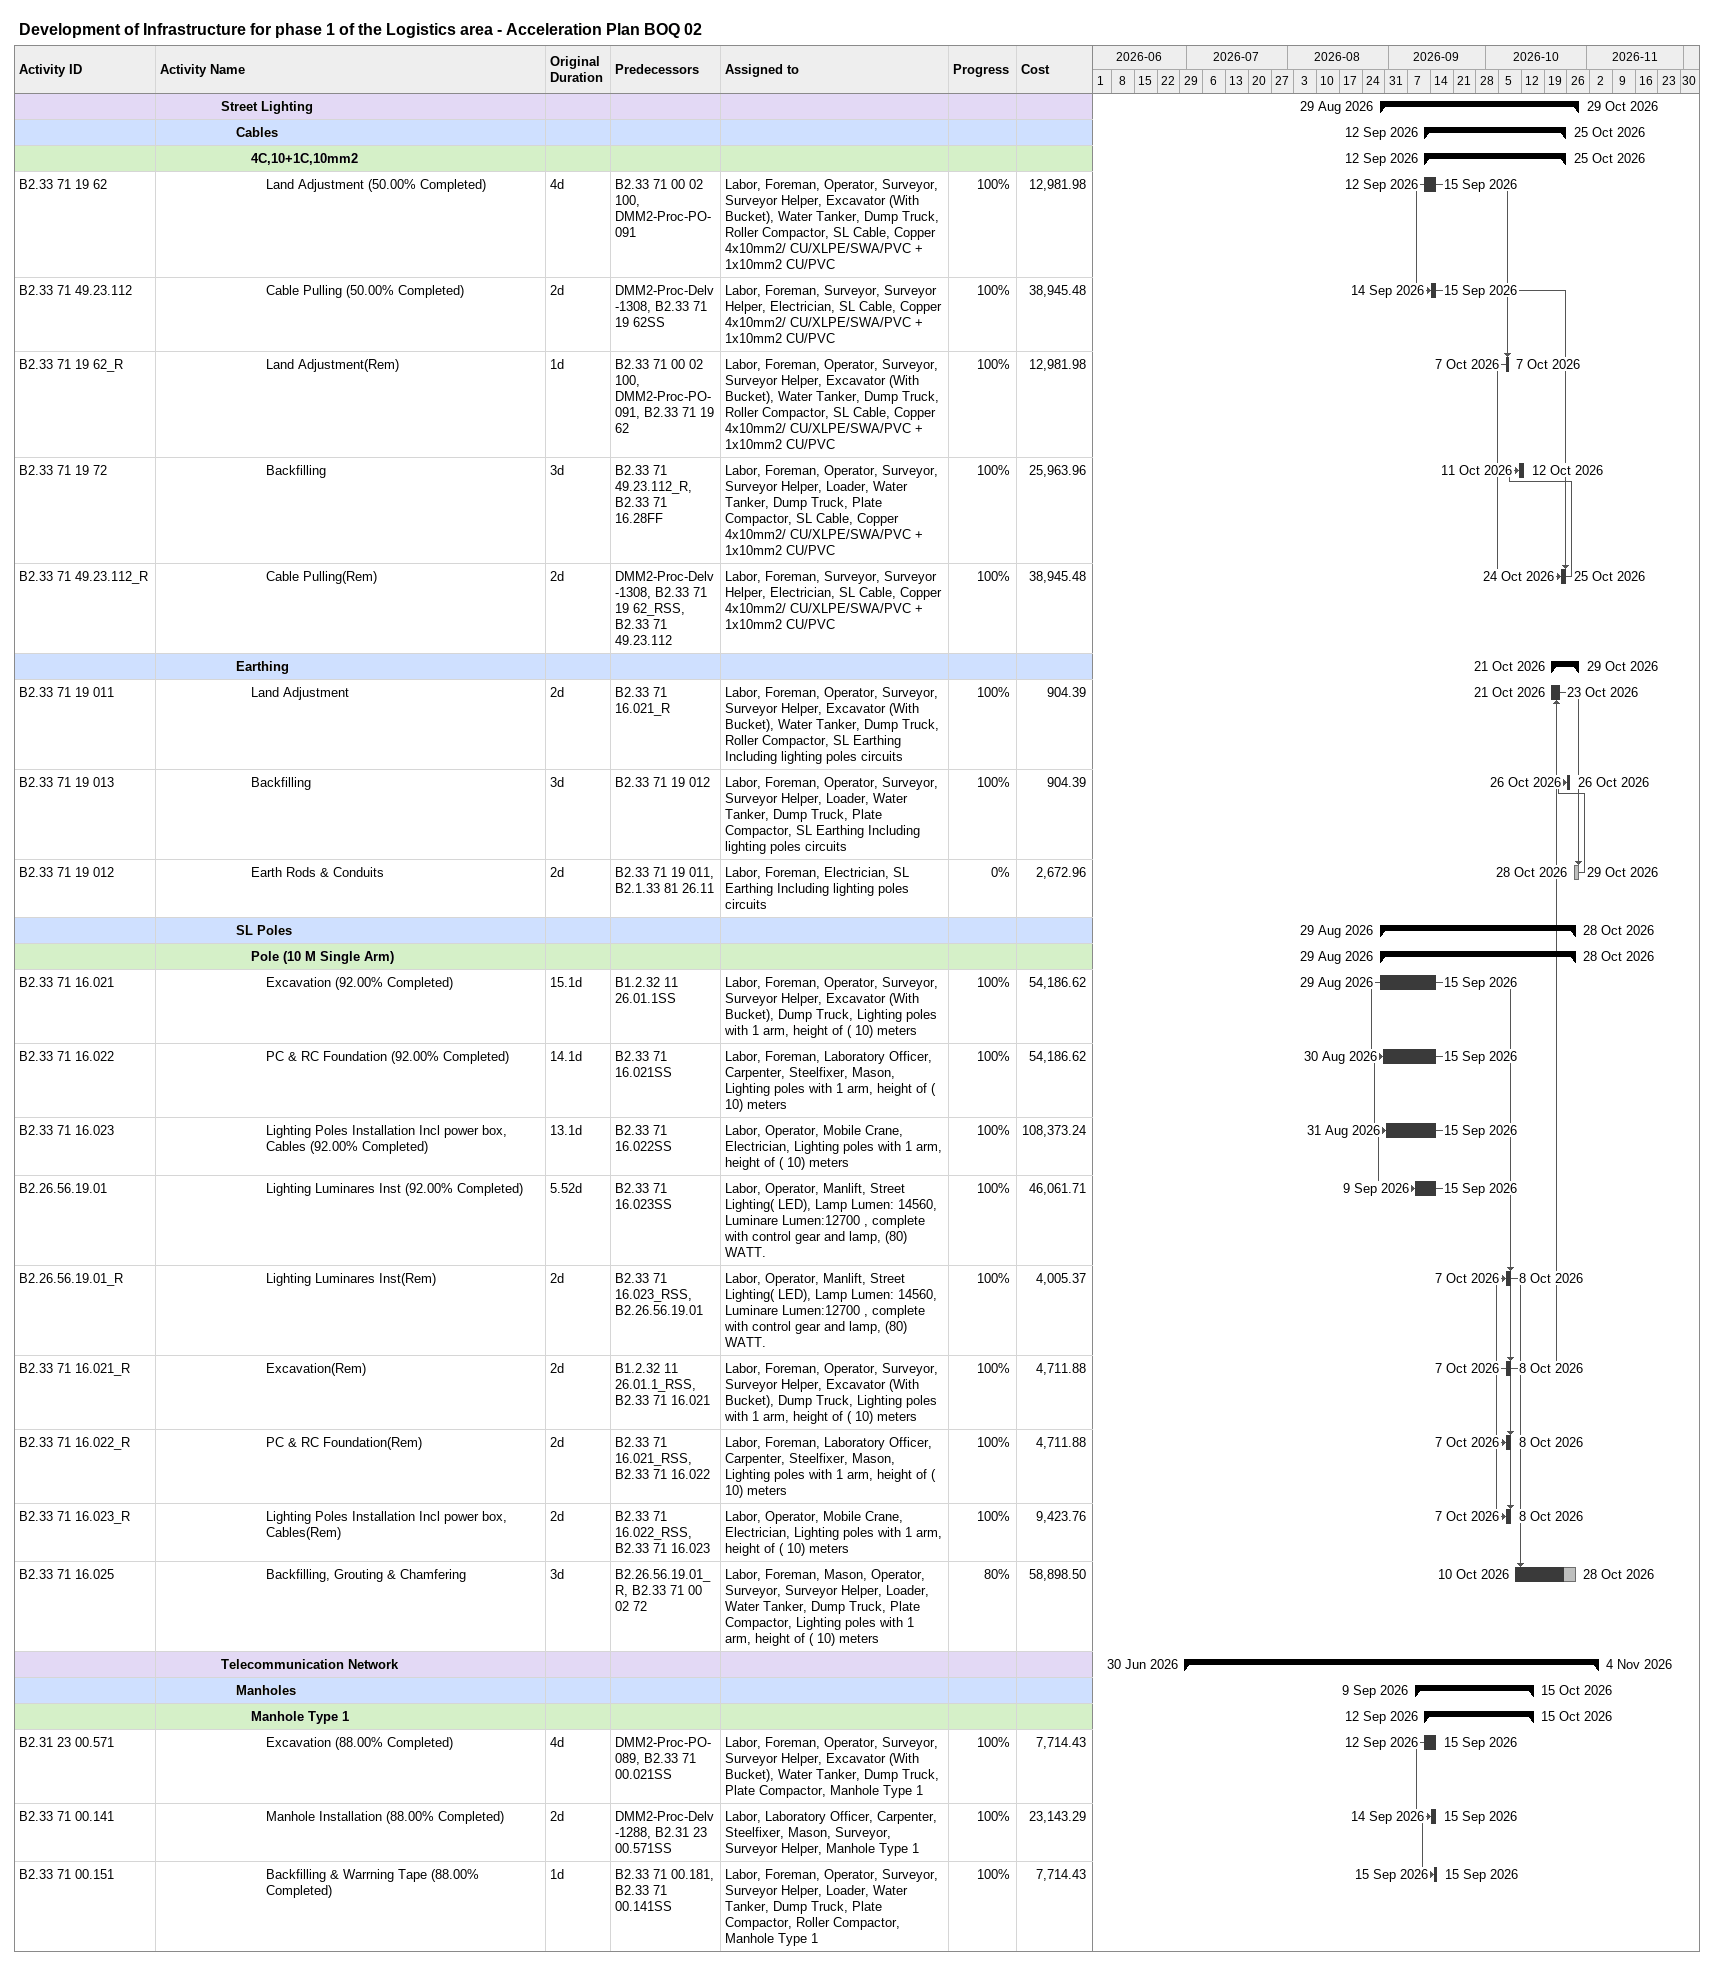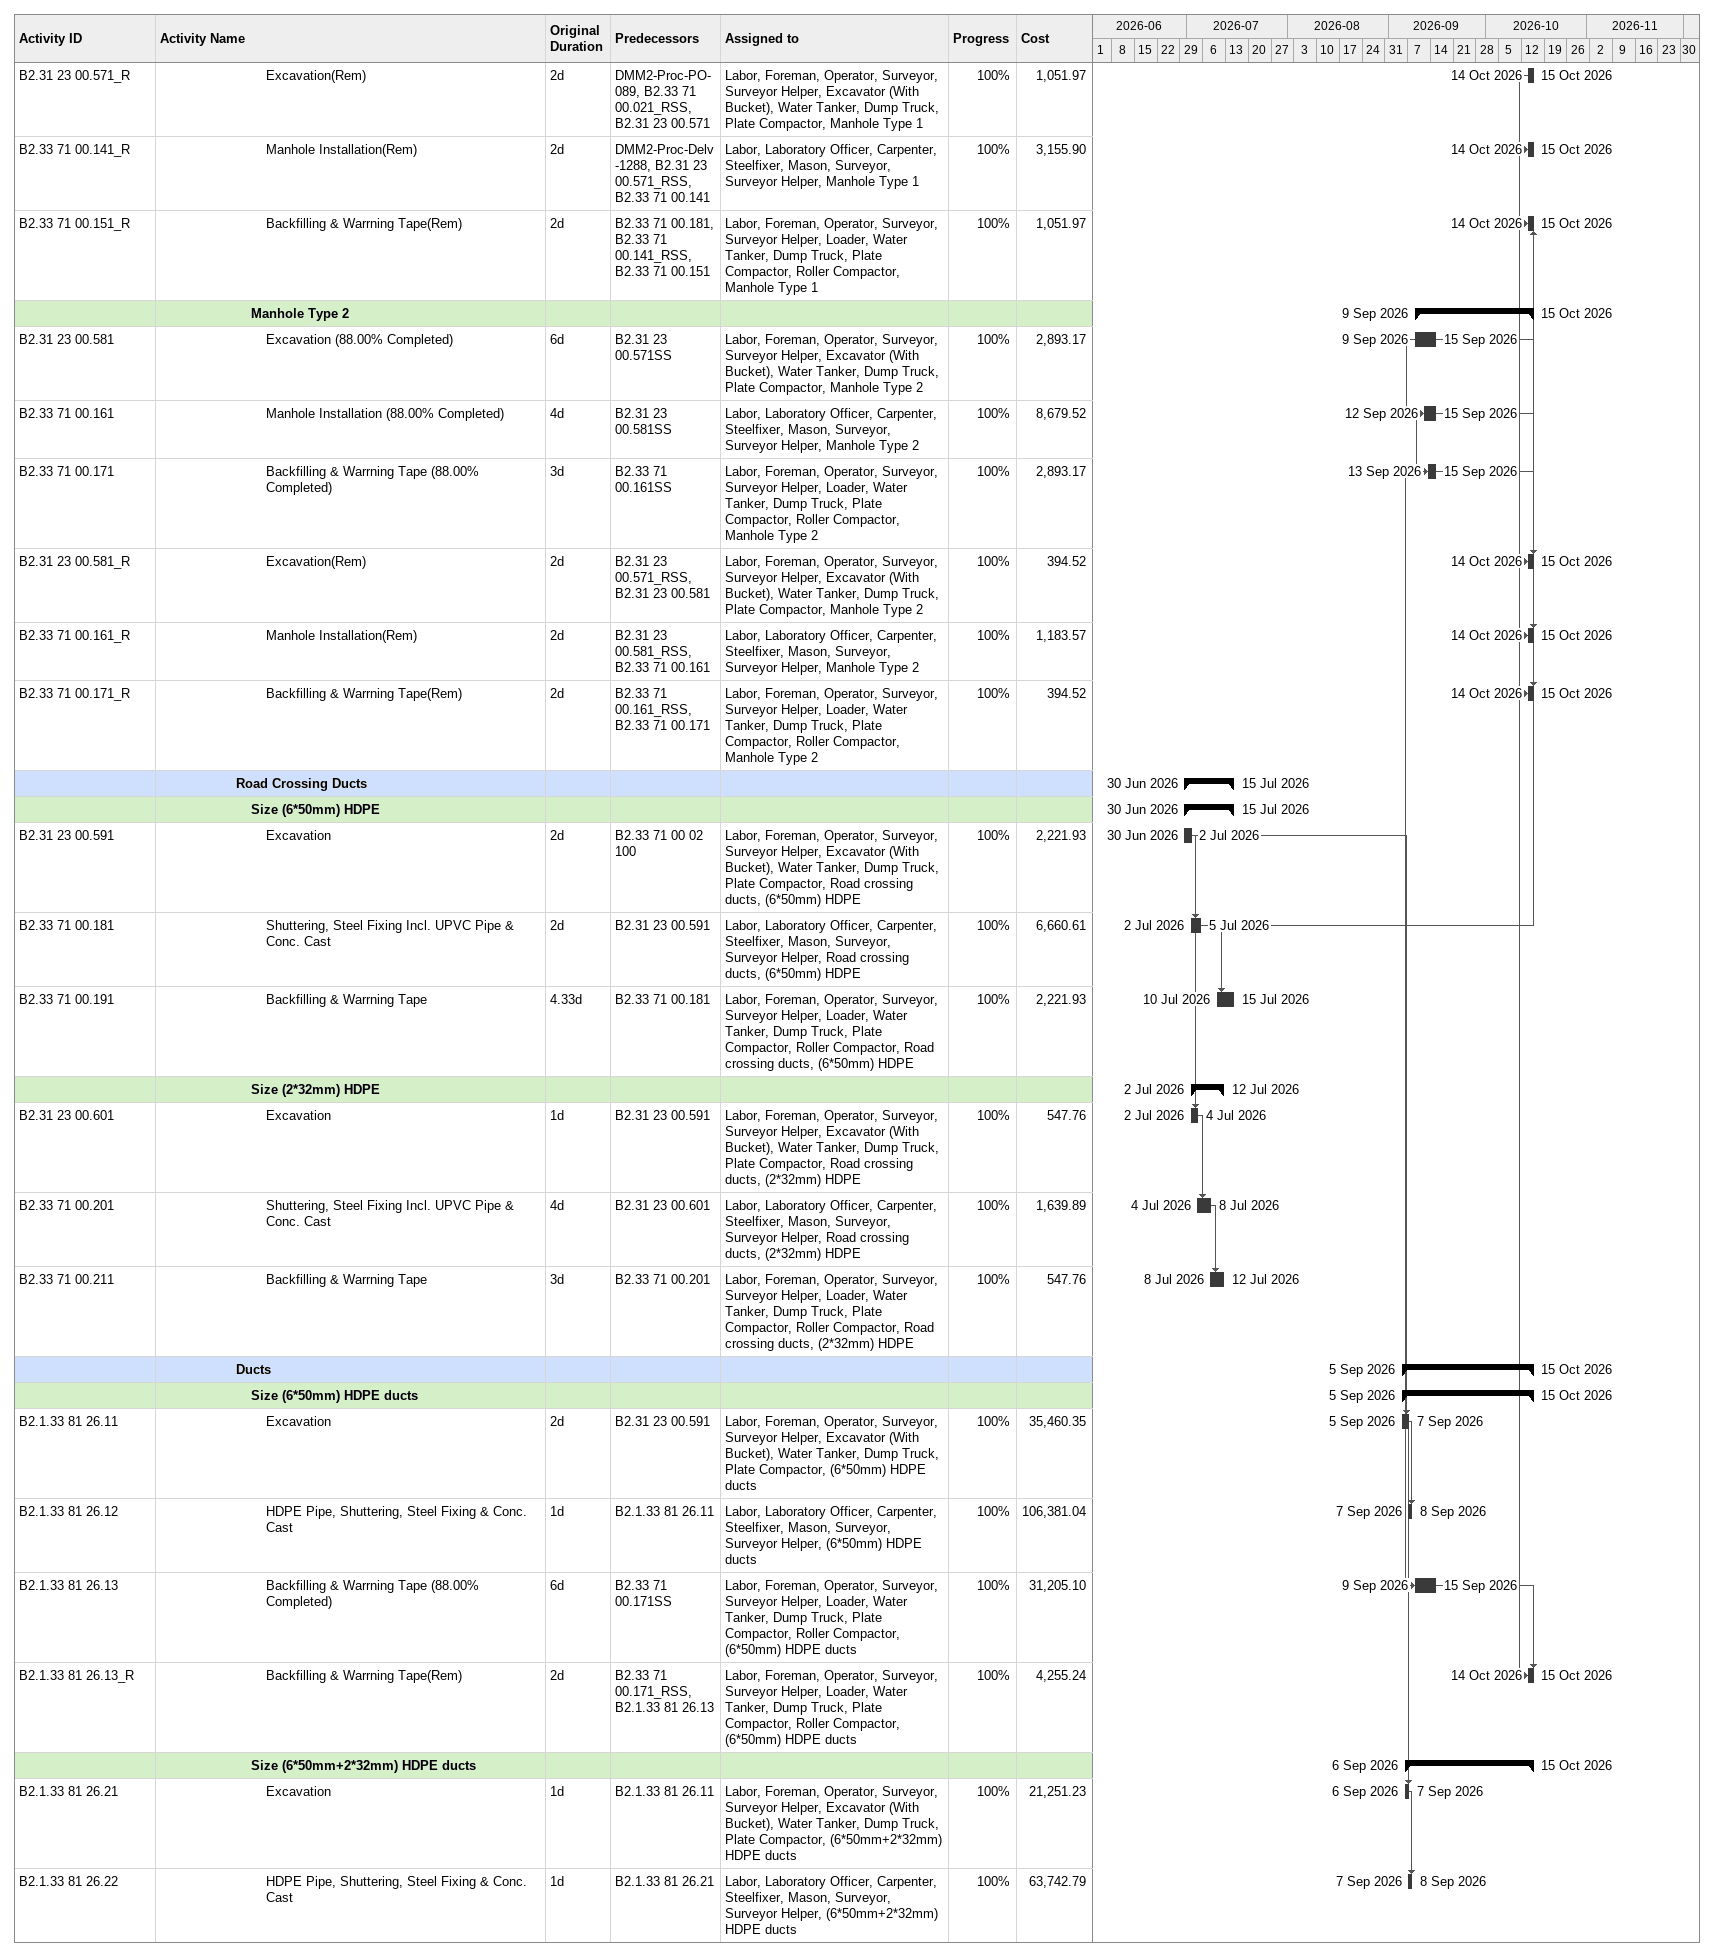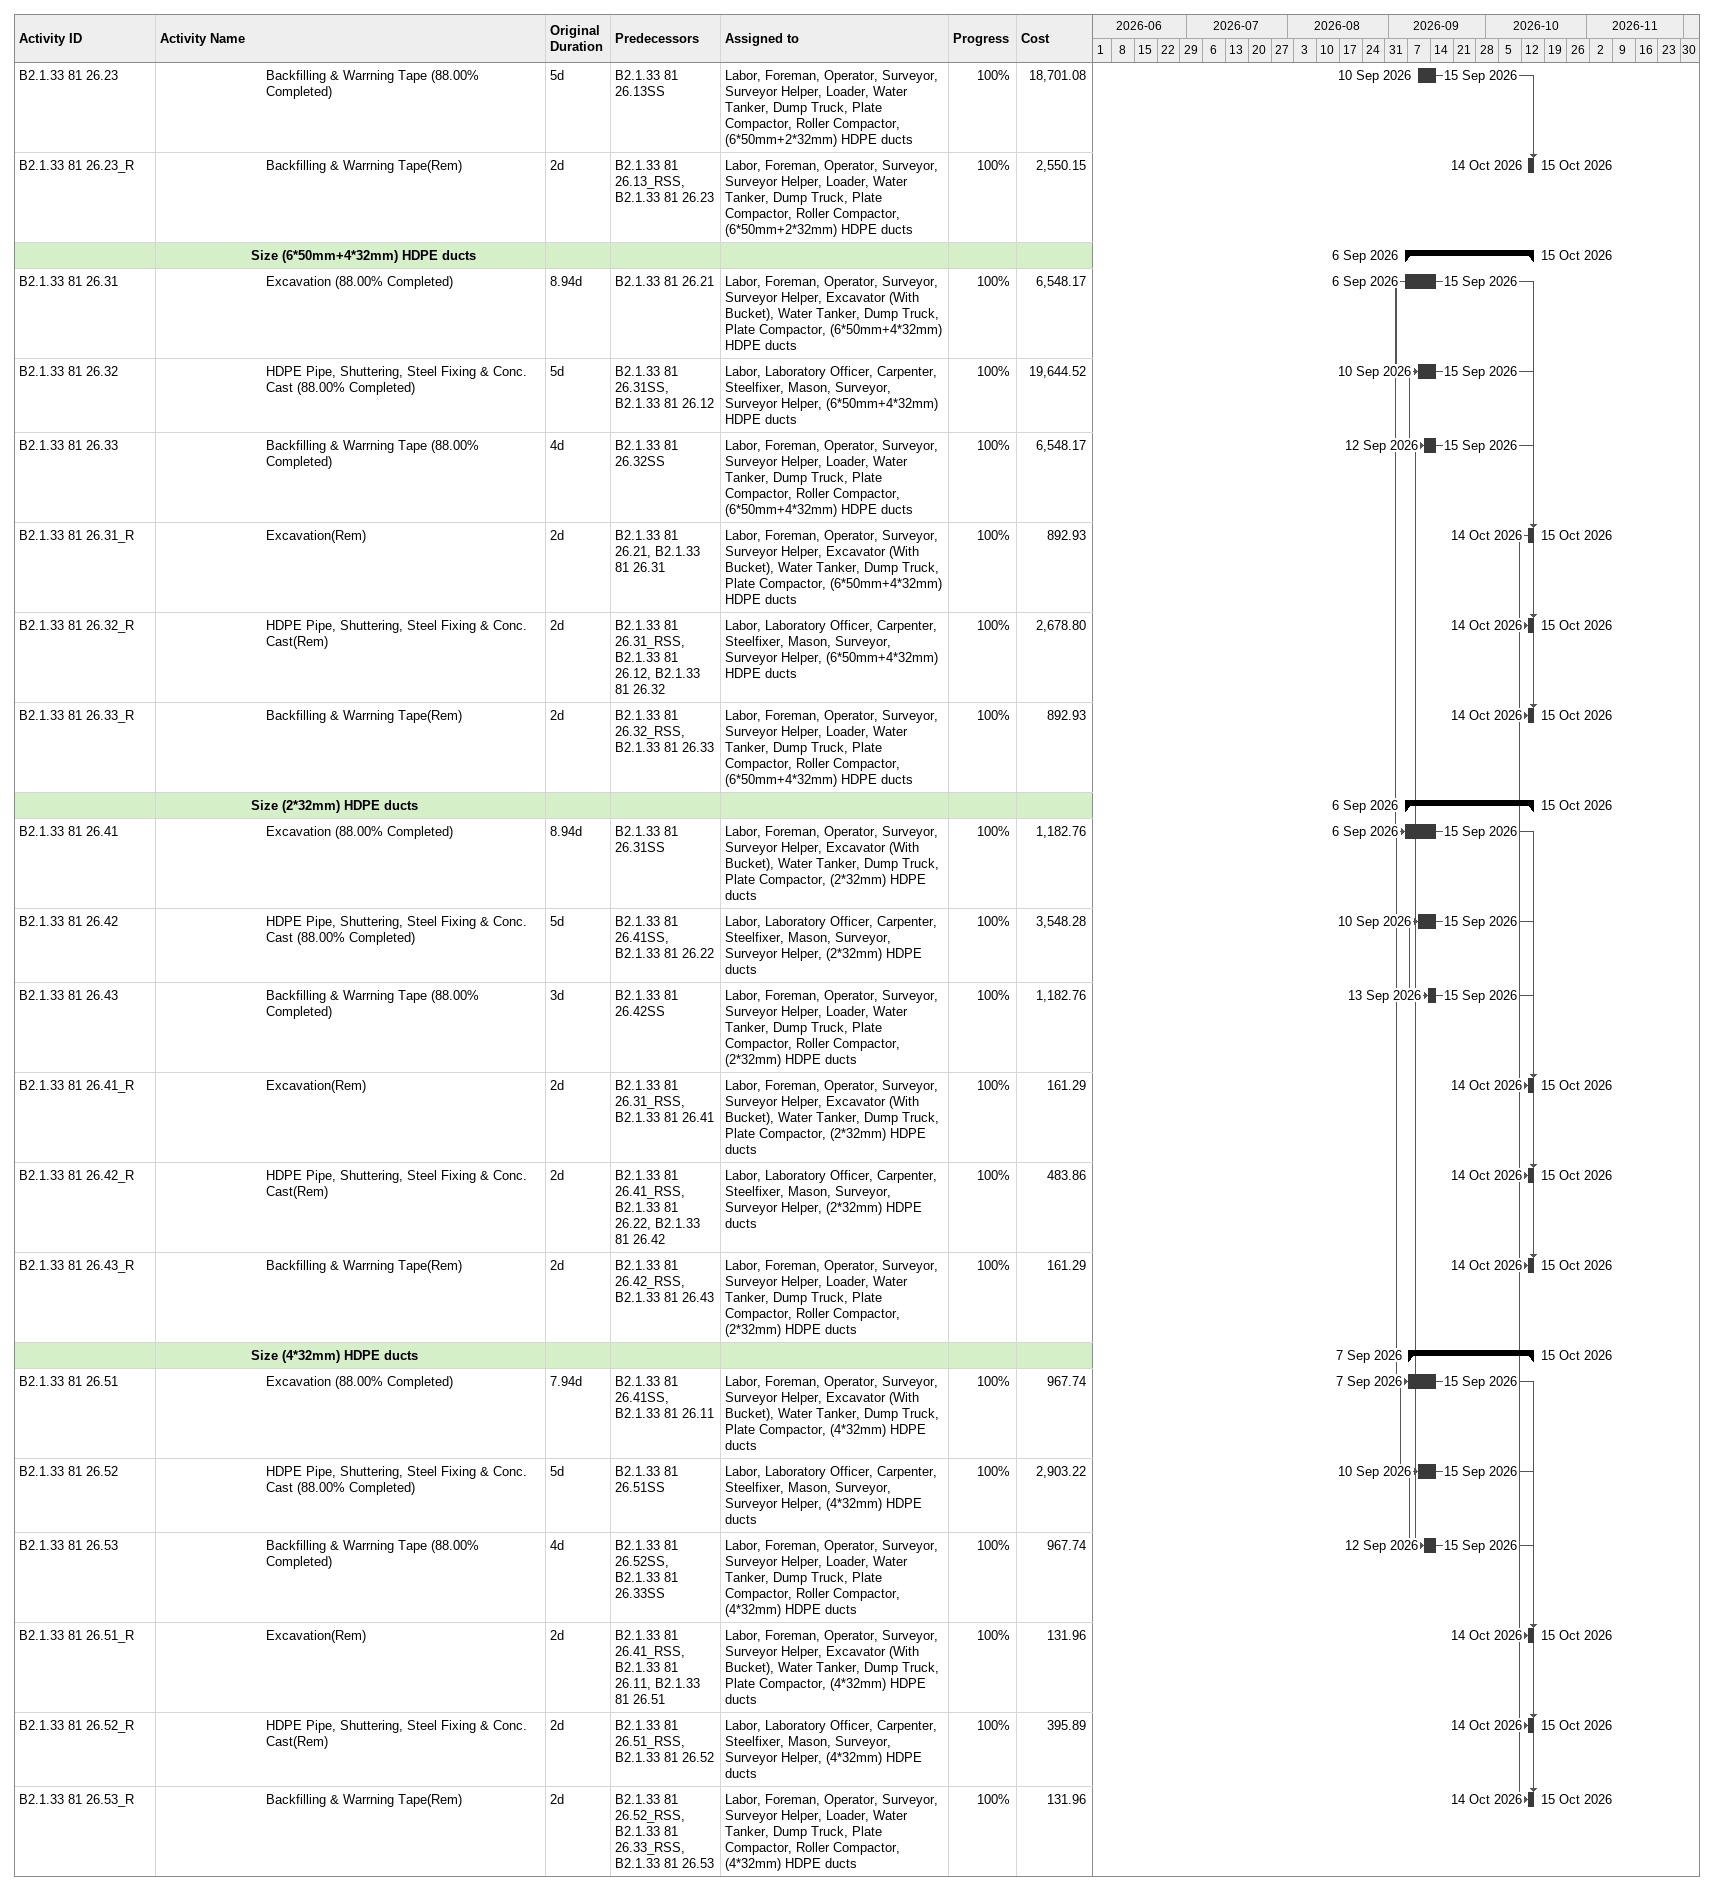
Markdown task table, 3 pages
Development of Infrastructure for phase 1 of the Logistics area - Acceleration Plan BOQ 02

| ID | Level | Task | Original duration | Start | Finish | Predecessors | Resources | % complete | Cost |
|---|---|---|---|---|---|---|---|---|---|
|  | 5 | **Street Lighting** |  | 2026-08-29 | 2026-10-29 |  |  |  |  |
|  | 6 | **Cables** |  | 2026-09-12 | 2026-10-25 |  |  |  |  |
|  | 7 | **4C,10+1C,10mm2** |  | 2026-09-12 | 2026-10-25 |  |  |  |  |
| B2.33 71 19 62 | 8 | Land Adjustment (50.00% Completed) | 4d | 2026-09-12 | 2026-09-15 | B2.33 71 00 02 100, DMM2-Proc-PO-091 | Labor, Foreman, Operator, Surveyor, Surveyor Helper, Excavator (With Bucket), Water Tanker, Dump Truck, Roller Compactor, SL Cable, Copper 4x10mm2/ CU/XLPE/SWA/PVC + 1x10mm2 CU/PVC | 100 | 12981.98 |
| B2.33 71 49.23.112 | 8 | Cable Pulling (50.00% Completed) | 2d | 2026-09-14 | 2026-09-15 | DMM2-Proc-Delv-1308, B2.33 71 19 62SS | Labor, Foreman, Surveyor, Surveyor Helper, Electrician, SL Cable, Copper 4x10mm2/ CU/XLPE/SWA/PVC + 1x10mm2 CU/PVC | 100 | 38945.48 |
| B2.33 71 19 62_R | 8 | Land Adjustment(Rem) | 1d | 2026-10-07 | 2026-10-07 | B2.33 71 00 02 100, DMM2-Proc-PO-091, B2.33 71 19 62 | Labor, Foreman, Operator, Surveyor, Surveyor Helper, Excavator (With Bucket), Water Tanker, Dump Truck, Roller Compactor, SL Cable, Copper 4x10mm2/ CU/XLPE/SWA/PVC + 1x10mm2 CU/PVC | 100 | 12981.98 |
| B2.33 71 19 72 | 8 | Backfilling | 3d | 2026-10-11 | 2026-10-12 | B2.33 71 49.23.112_R, B2.33 71 16.28FF | Labor, Foreman, Operator, Surveyor, Surveyor Helper, Loader, Water Tanker, Dump Truck, Plate Compactor, SL Cable, Copper 4x10mm2/ CU/XLPE/SWA/PVC + 1x10mm2 CU/PVC | 100 | 25963.96 |
| B2.33 71 49.23.112_R | 8 | Cable Pulling(Rem) | 2d | 2026-10-24 | 2026-10-25 | DMM2-Proc-Delv-1308, B2.33 71 19 62_RSS, B2.33 71 49.23.112 | Labor, Foreman, Surveyor, Surveyor Helper, Electrician, SL Cable, Copper 4x10mm2/ CU/XLPE/SWA/PVC + 1x10mm2 CU/PVC | 100 | 38945.48 |
|  | 6 | **Earthing** |  | 2026-10-21 | 2026-10-29 |  |  |  |  |
| B2.33 71 19 011 | 7 | Land Adjustment | 2d | 2026-10-21 | 2026-10-23 | B2.33 71 16.021_R | Labor, Foreman, Operator, Surveyor, Surveyor Helper, Excavator (With Bucket), Water Tanker, Dump Truck, Roller Compactor, SL Earthing Including lighting poles circuits | 100 | 904.39 |
| B2.33 71 19 013 | 7 | Backfilling | 3d | 2026-10-26 | 2026-10-26 | B2.33 71 19 012 | Labor, Foreman, Operator, Surveyor, Surveyor Helper, Loader, Water Tanker, Dump Truck, Plate Compactor, SL Earthing Including lighting poles circuits | 100 | 904.39 |
| B2.33 71 19 012 | 7 | Earth Rods & Conduits | 2d | 2026-10-28 | 2026-10-29 | B2.33 71 19 011, B2.1.33 81 26.11 | Labor, Foreman, Electrician, SL Earthing Including lighting poles circuits | 0 | 2672.96 |
|  | 6 | **SL Poles** |  | 2026-08-29 | 2026-10-28 |  |  |  |  |
|  | 7 | **Pole (10 M Single Arm)** |  | 2026-08-29 | 2026-10-28 |  |  |  |  |
| B2.33 71 16.021 | 8 | Excavation (92.00% Completed) | 15.1d | 2026-08-29 | 2026-09-15 | B1.2.32 11 26.01.1SS | Labor, Foreman, Operator, Surveyor, Surveyor Helper, Excavator (With Bucket), Dump Truck, Lighting poles with 1 arm, height of ( 10) meters | 100 | 54186.62 |
| B2.33 71 16.022 | 8 | PC & RC Foundation (92.00% Completed) | 14.1d | 2026-08-30 | 2026-09-15 | B2.33 71 16.021SS | Labor, Foreman, Laboratory Officer, Carpenter, Steelfixer, Mason, Lighting poles with 1 arm, height of ( 10) meters | 100 | 54186.62 |
| B2.33 71 16.023 | 8 | Lighting Poles Installation Incl power box, Cables (92.00% Completed) | 13.1d | 2026-08-31 | 2026-09-15 | B2.33 71 16.022SS | Labor, Operator, Mobile Crane, Electrician, Lighting poles with 1 arm, height of ( 10) meters | 100 | 108373.24 |
| B2.26.56.19.01 | 8 | Lighting Luminares Inst (92.00% Completed) | 5.52d | 2026-09-09 | 2026-09-15 | B2.33 71 16.023SS | Labor, Operator, Manlift, Street Lighting( LED), Lamp Lumen: 14560, Luminare Lumen:12700 , complete with control gear and lamp, (80) WATT. | 100 | 46061.71 |
| B2.26.56.19.01_R | 8 | Lighting Luminares Inst(Rem) | 2d | 2026-10-07 | 2026-10-08 | B2.33 71 16.023_RSS, B2.26.56.19.01 | Labor, Operator, Manlift, Street Lighting( LED), Lamp Lumen: 14560, Luminare Lumen:12700 , complete with control gear and lamp, (80) WATT. | 100 | 4005.37 |
| B2.33 71 16.021_R | 8 | Excavation(Rem) | 2d | 2026-10-07 | 2026-10-08 | B1.2.32 11 26.01.1_RSS, B2.33 71 16.021 | Labor, Foreman, Operator, Surveyor, Surveyor Helper, Excavator (With Bucket), Dump Truck, Lighting poles with 1 arm, height of ( 10) meters | 100 | 4711.88 |
| B2.33 71 16.022_R | 8 | PC & RC Foundation(Rem) | 2d | 2026-10-07 | 2026-10-08 | B2.33 71 16.021_RSS, B2.33 71 16.022 | Labor, Foreman, Laboratory Officer, Carpenter, Steelfixer, Mason, Lighting poles with 1 arm, height of ( 10) meters | 100 | 4711.88 |
| B2.33 71 16.023_R | 8 | Lighting Poles Installation Incl power box, Cables(Rem) | 2d | 2026-10-07 | 2026-10-08 | B2.33 71 16.022_RSS, B2.33 71 16.023 | Labor, Operator, Mobile Crane, Electrician, Lighting poles with 1 arm, height of ( 10) meters | 100 | 9423.76 |
| B2.33 71 16.025 | 8 | Backfilling, Grouting & Chamfering | 3d | 2026-10-10 | 2026-10-28 | B2.26.56.19.01_R, B2.33 71 00 02 72 | Labor, Foreman, Mason, Operator, Surveyor, Surveyor Helper, Loader, Water Tanker, Dump Truck, Plate Compactor, Lighting poles with 1 arm, height of ( 10) meters | 80 | 58898.50 |
|  | 5 | **Telecommunication Network** |  | 2026-06-30 | 2026-11-04 |  |  |  |  |
|  | 6 | **Manholes** |  | 2026-09-09 | 2026-10-15 |  |  |  |  |
|  | 7 | **Manhole Type 1** |  | 2026-09-12 | 2026-10-15 |  |  |  |  |
| B2.31 23 00.571 | 8 | Excavation (88.00% Completed) | 4d | 2026-09-12 | 2026-09-15 | DMM2-Proc-PO-089, B2.33 71 00.021SS | Labor, Foreman, Operator, Surveyor, Surveyor Helper, Excavator (With Bucket), Water Tanker, Dump Truck, Plate Compactor, Manhole Type 1 | 100 | 7714.43 |
| B2.33 71 00.141 | 8 | Manhole Installation (88.00% Completed) | 2d | 2026-09-14 | 2026-09-15 | DMM2-Proc-Delv-1288, B2.31 23 00.571SS | Labor, Laboratory Officer, Carpenter, Steelfixer, Mason, Surveyor, Surveyor Helper, Manhole Type 1 | 100 | 23143.29 |
| B2.33 71 00.151 | 8 | Backfilling & Warrning Tape (88.00% Completed) | 1d | 2026-09-15 | 2026-09-15 | B2.33 71 00.181, B2.33 71 00.141SS | Labor, Foreman, Operator, Surveyor, Surveyor Helper, Loader, Water Tanker, Dump Truck, Plate Compactor, Roller Compactor, Manhole Type 1 | 100 | 7714.43 |
| B2.31 23 00.571_R | 8 | Excavation(Rem) | 2d | 2026-10-14 | 2026-10-15 | DMM2-Proc-PO-089, B2.33 71 00.021_RSS, B2.31 23 00.571 | Labor, Foreman, Operator, Surveyor, Surveyor Helper, Excavator (With Bucket), Water Tanker, Dump Truck, Plate Compactor, Manhole Type 1 | 100 | 1051.97 |
| B2.33 71 00.141_R | 8 | Manhole Installation(Rem) | 2d | 2026-10-14 | 2026-10-15 | DMM2-Proc-Delv-1288, B2.31 23 00.571_RSS, B2.33 71 00.141 | Labor, Laboratory Officer, Carpenter, Steelfixer, Mason, Surveyor, Surveyor Helper, Manhole Type 1 | 100 | 3155.90 |
| B2.33 71 00.151_R | 8 | Backfilling & Warrning Tape(Rem) | 2d | 2026-10-14 | 2026-10-15 | B2.33 71 00.181, B2.33 71 00.141_RSS, B2.33 71 00.151 | Labor, Foreman, Operator, Surveyor, Surveyor Helper, Loader, Water Tanker, Dump Truck, Plate Compactor, Roller Compactor, Manhole Type 1 | 100 | 1051.97 |
|  | 7 | **Manhole Type 2** |  | 2026-09-09 | 2026-10-15 |  |  |  |  |
| B2.31 23 00.581 | 8 | Excavation (88.00% Completed) | 6d | 2026-09-09 | 2026-09-15 | B2.31 23 00.571SS | Labor, Foreman, Operator, Surveyor, Surveyor Helper, Excavator (With Bucket), Water Tanker, Dump Truck, Plate Compactor, Manhole Type 2 | 100 | 2893.17 |
| B2.33 71 00.161 | 8 | Manhole Installation (88.00% Completed) | 4d | 2026-09-12 | 2026-09-15 | B2.31 23 00.581SS | Labor, Laboratory Officer, Carpenter, Steelfixer, Mason, Surveyor, Surveyor Helper, Manhole Type 2 | 100 | 8679.52 |
| B2.33 71 00.171 | 8 | Backfilling & Warrning Tape (88.00% Completed) | 3d | 2026-09-13 | 2026-09-15 | B2.33 71 00.161SS | Labor, Foreman, Operator, Surveyor, Surveyor Helper, Loader, Water Tanker, Dump Truck, Plate Compactor, Roller Compactor, Manhole Type 2 | 100 | 2893.17 |
| B2.31 23 00.581_R | 8 | Excavation(Rem) | 2d | 2026-10-14 | 2026-10-15 | B2.31 23 00.571_RSS, B2.31 23 00.581 | Labor, Foreman, Operator, Surveyor, Surveyor Helper, Excavator (With Bucket), Water Tanker, Dump Truck, Plate Compactor, Manhole Type 2 | 100 | 394.52 |
| B2.33 71 00.161_R | 8 | Manhole Installation(Rem) | 2d | 2026-10-14 | 2026-10-15 | B2.31 23 00.581_RSS, B2.33 71 00.161 | Labor, Laboratory Officer, Carpenter, Steelfixer, Mason, Surveyor, Surveyor Helper, Manhole Type 2 | 100 | 1183.57 |
| B2.33 71 00.171_R | 8 | Backfilling & Warrning Tape(Rem) | 2d | 2026-10-14 | 2026-10-15 | B2.33 71 00.161_RSS, B2.33 71 00.171 | Labor, Foreman, Operator, Surveyor, Surveyor Helper, Loader, Water Tanker, Dump Truck, Plate Compactor, Roller Compactor, Manhole Type 2 | 100 | 394.52 |
|  | 6 | **Road Crossing Ducts** |  | 2026-06-30 | 2026-07-15 |  |  |  |  |
|  | 7 | **Size (6*50mm) HDPE** |  | 2026-06-30 | 2026-07-15 |  |  |  |  |
| B2.31 23 00.591 | 8 | Excavation | 2d | 2026-06-30 | 2026-07-02 | B2.33 71 00 02 100 | Labor, Foreman, Operator, Surveyor, Surveyor Helper, Excavator (With Bucket), Water Tanker, Dump Truck, Plate Compactor, Road crossing ducts, (6*50mm) HDPE | 100 | 2221.93 |
| B2.33 71 00.181 | 8 | Shuttering, Steel Fixing Incl. UPVC Pipe & Conc. Cast | 2d | 2026-07-02 | 2026-07-05 | B2.31 23 00.591 | Labor, Laboratory Officer, Carpenter, Steelfixer, Mason, Surveyor, Surveyor Helper, Road crossing ducts, (6*50mm) HDPE | 100 | 6660.61 |
| B2.33 71 00.191 | 8 | Backfilling & Warrning Tape | 4.33d | 2026-07-10 | 2026-07-15 | B2.33 71 00.181 | Labor, Foreman, Operator, Surveyor, Surveyor Helper, Loader, Water Tanker, Dump Truck, Plate Compactor, Roller Compactor, Road crossing ducts, (6*50mm) HDPE | 100 | 2221.93 |
|  | 7 | **Size (2*32mm) HDPE** |  | 2026-07-02 | 2026-07-12 |  |  |  |  |
| B2.31 23 00.601 | 8 | Excavation | 1d | 2026-07-02 | 2026-07-04 | B2.31 23 00.591 | Labor, Foreman, Operator, Surveyor, Surveyor Helper, Excavator (With Bucket), Water Tanker, Dump Truck, Plate Compactor, Road crossing ducts, (2*32mm) HDPE | 100 | 547.76 |
| B2.33 71 00.201 | 8 | Shuttering, Steel Fixing Incl. UPVC Pipe & Conc. Cast | 4d | 2026-07-04 | 2026-07-08 | B2.31 23 00.601 | Labor, Laboratory Officer, Carpenter, Steelfixer, Mason, Surveyor, Surveyor Helper, Road crossing ducts, (2*32mm) HDPE | 100 | 1639.89 |
| B2.33 71 00.211 | 8 | Backfilling & Warrning Tape | 3d | 2026-07-08 | 2026-07-12 | B2.33 71 00.201 | Labor, Foreman, Operator, Surveyor, Surveyor Helper, Loader, Water Tanker, Dump Truck, Plate Compactor, Roller Compactor, Road crossing ducts, (2*32mm) HDPE | 100 | 547.76 |
|  | 6 | **Ducts** |  | 2026-09-05 | 2026-10-15 |  |  |  |  |
|  | 7 | **Size (6*50mm) HDPE ducts** |  | 2026-09-05 | 2026-10-15 |  |  |  |  |
| B2.1.33 81 26.11 | 8 | Excavation | 2d | 2026-09-05 | 2026-09-07 | B2.31 23 00.591 | Labor, Foreman, Operator, Surveyor, Surveyor Helper, Excavator (With Bucket), Water Tanker, Dump Truck, Plate Compactor, (6*50mm) HDPE ducts | 100 | 35460.35 |
| B2.1.33 81 26.12 | 8 | HDPE Pipe, Shuttering, Steel Fixing & Conc. Cast | 1d | 2026-09-07 | 2026-09-08 | B2.1.33 81 26.11 | Labor, Laboratory Officer, Carpenter, Steelfixer, Mason, Surveyor, Surveyor Helper, (6*50mm) HDPE ducts | 100 | 106381.04 |
| B2.1.33 81 26.13 | 8 | Backfilling & Warrning Tape (88.00% Completed) | 6d | 2026-09-09 | 2026-09-15 | B2.33 71 00.171SS | Labor, Foreman, Operator, Surveyor, Surveyor Helper, Loader, Water Tanker, Dump Truck, Plate Compactor, Roller Compactor, (6*50mm) HDPE ducts | 100 | 31205.10 |
| B2.1.33 81 26.13_R | 8 | Backfilling & Warrning Tape(Rem) | 2d | 2026-10-14 | 2026-10-15 | B2.33 71 00.171_RSS, B2.1.33 81 26.13 | Labor, Foreman, Operator, Surveyor, Surveyor Helper, Loader, Water Tanker, Dump Truck, Plate Compactor, Roller Compactor, (6*50mm) HDPE ducts | 100 | 4255.24 |
|  | 7 | **Size (6*50mm+2*32mm) HDPE ducts** |  | 2026-09-06 | 2026-10-15 |  |  |  |  |
| B2.1.33 81 26.21 | 8 | Excavation | 1d | 2026-09-06 | 2026-09-07 | B2.1.33 81 26.11 | Labor, Foreman, Operator, Surveyor, Surveyor Helper, Excavator (With Bucket), Water Tanker, Dump Truck, Plate Compactor, (6*50mm+2*32mm) HDPE ducts | 100 | 21251.23 |
| B2.1.33 81 26.22 | 8 | HDPE Pipe, Shuttering, Steel Fixing & Conc. Cast | 1d | 2026-09-07 | 2026-09-08 | B2.1.33 81 26.21 | Labor, Laboratory Officer, Carpenter, Steelfixer, Mason, Surveyor, Surveyor Helper, (6*50mm+2*32mm) HDPE ducts | 100 | 63742.79 |
| B2.1.33 81 26.23 | 8 | Backfilling & Warrning Tape (88.00% Completed) | 5d | 2026-09-10 | 2026-09-15 | B2.1.33 81 26.13SS | Labor, Foreman, Operator, Surveyor, Surveyor Helper, Loader, Water Tanker, Dump Truck, Plate Compactor, Roller Compactor, (6*50mm+2*32mm) HDPE ducts | 100 | 18701.08 |
| B2.1.33 81 26.23_R | 8 | Backfilling & Warrning Tape(Rem) | 2d | 2026-10-14 | 2026-10-15 | B2.1.33 81 26.13_RSS, B2.1.33 81 26.23 | Labor, Foreman, Operator, Surveyor, Surveyor Helper, Loader, Water Tanker, Dump Truck, Plate Compactor, Roller Compactor, (6*50mm+2*32mm) HDPE ducts | 100 | 2550.15 |
|  | 7 | **Size (6*50mm+4*32mm) HDPE ducts** |  | 2026-09-06 | 2026-10-15 |  |  |  |  |
| B2.1.33 81 26.31 | 8 | Excavation (88.00% Completed) | 8.94d | 2026-09-06 | 2026-09-15 | B2.1.33 81 26.21 | Labor, Foreman, Operator, Surveyor, Surveyor Helper, Excavator (With Bucket), Water Tanker, Dump Truck, Plate Compactor, (6*50mm+4*32mm) HDPE ducts | 100 | 6548.17 |
| B2.1.33 81 26.32 | 8 | HDPE Pipe, Shuttering, Steel Fixing & Conc. Cast (88.00% Completed) | 5d | 2026-09-10 | 2026-09-15 | B2.1.33 81 26.31SS, B2.1.33 81 26.12 | Labor, Laboratory Officer, Carpenter, Steelfixer, Mason, Surveyor, Surveyor Helper, (6*50mm+4*32mm) HDPE ducts | 100 | 19644.52 |
| B2.1.33 81 26.33 | 8 | Backfilling & Warrning Tape (88.00% Completed) | 4d | 2026-09-12 | 2026-09-15 | B2.1.33 81 26.32SS | Labor, Foreman, Operator, Surveyor, Surveyor Helper, Loader, Water Tanker, Dump Truck, Plate Compactor, Roller Compactor, (6*50mm+4*32mm) HDPE ducts | 100 | 6548.17 |
| B2.1.33 81 26.31_R | 8 | Excavation(Rem) | 2d | 2026-10-14 | 2026-10-15 | B2.1.33 81 26.21, B2.1.33 81 26.31 | Labor, Foreman, Operator, Surveyor, Surveyor Helper, Excavator (With Bucket), Water Tanker, Dump Truck, Plate Compactor, (6*50mm+4*32mm) HDPE ducts | 100 | 892.93 |
| B2.1.33 81 26.32_R | 8 | HDPE Pipe, Shuttering, Steel Fixing & Conc. Cast(Rem) | 2d | 2026-10-14 | 2026-10-15 | B2.1.33 81 26.31_RSS, B2.1.33 81 26.12, B2.1.33 81 26.32 | Labor, Laboratory Officer, Carpenter, Steelfixer, Mason, Surveyor, Surveyor Helper, (6*50mm+4*32mm) HDPE ducts | 100 | 2678.80 |
| B2.1.33 81 26.33_R | 8 | Backfilling & Warrning Tape(Rem) | 2d | 2026-10-14 | 2026-10-15 | B2.1.33 81 26.32_RSS, B2.1.33 81 26.33 | Labor, Foreman, Operator, Surveyor, Surveyor Helper, Loader, Water Tanker, Dump Truck, Plate Compactor, Roller Compactor, (6*50mm+4*32mm) HDPE ducts | 100 | 892.93 |
|  | 7 | **Size (2*32mm) HDPE ducts** |  | 2026-09-06 | 2026-10-15 |  |  |  |  |
| B2.1.33 81 26.41 | 8 | Excavation (88.00% Completed) | 8.94d | 2026-09-06 | 2026-09-15 | B2.1.33 81 26.31SS | Labor, Foreman, Operator, Surveyor, Surveyor Helper, Excavator (With Bucket), Water Tanker, Dump Truck, Plate Compactor, (2*32mm) HDPE ducts | 100 | 1182.76 |
| B2.1.33 81 26.42 | 8 | HDPE Pipe, Shuttering, Steel Fixing & Conc. Cast (88.00% Completed) | 5d | 2026-09-10 | 2026-09-15 | B2.1.33 81 26.41SS, B2.1.33 81 26.22 | Labor, Laboratory Officer, Carpenter, Steelfixer, Mason, Surveyor, Surveyor Helper, (2*32mm) HDPE ducts | 100 | 3548.28 |
| B2.1.33 81 26.43 | 8 | Backfilling & Warrning Tape (88.00% Completed) | 3d | 2026-09-13 | 2026-09-15 | B2.1.33 81 26.42SS | Labor, Foreman, Operator, Surveyor, Surveyor Helper, Loader, Water Tanker, Dump Truck, Plate Compactor, Roller Compactor, (2*32mm) HDPE ducts | 100 | 1182.76 |
| B2.1.33 81 26.41_R | 8 | Excavation(Rem) | 2d | 2026-10-14 | 2026-10-15 | B2.1.33 81 26.31_RSS, B2.1.33 81 26.41 | Labor, Foreman, Operator, Surveyor, Surveyor Helper, Excavator (With Bucket), Water Tanker, Dump Truck, Plate Compactor, (2*32mm) HDPE ducts | 100 | 161.29 |
| B2.1.33 81 26.42_R | 8 | HDPE Pipe, Shuttering, Steel Fixing & Conc. Cast(Rem) | 2d | 2026-10-14 | 2026-10-15 | B2.1.33 81 26.41_RSS, B2.1.33 81 26.22, B2.1.33 81 26.42 | Labor, Laboratory Officer, Carpenter, Steelfixer, Mason, Surveyor, Surveyor Helper, (2*32mm) HDPE ducts | 100 | 483.86 |
| B2.1.33 81 26.43_R | 8 | Backfilling & Warrning Tape(Rem) | 2d | 2026-10-14 | 2026-10-15 | B2.1.33 81 26.42_RSS, B2.1.33 81 26.43 | Labor, Foreman, Operator, Surveyor, Surveyor Helper, Loader, Water Tanker, Dump Truck, Plate Compactor, Roller Compactor, (2*32mm) HDPE ducts | 100 | 161.29 |
|  | 7 | **Size (4*32mm) HDPE ducts** |  | 2026-09-07 | 2026-10-15 |  |  |  |  |
| B2.1.33 81 26.51 | 8 | Excavation (88.00% Completed) | 7.94d | 2026-09-07 | 2026-09-15 | B2.1.33 81 26.41SS, B2.1.33 81 26.11 | Labor, Foreman, Operator, Surveyor, Surveyor Helper, Excavator (With Bucket), Water Tanker, Dump Truck, Plate Compactor, (4*32mm) HDPE ducts | 100 | 967.74 |
| B2.1.33 81 26.52 | 8 | HDPE Pipe, Shuttering, Steel Fixing & Conc. Cast (88.00% Completed) | 5d | 2026-09-10 | 2026-09-15 | B2.1.33 81 26.51SS | Labor, Laboratory Officer, Carpenter, Steelfixer, Mason, Surveyor, Surveyor Helper, (4*32mm) HDPE ducts | 100 | 2903.22 |
| B2.1.33 81 26.53 | 8 | Backfilling & Warrning Tape (88.00% Completed) | 4d | 2026-09-12 | 2026-09-15 | B2.1.33 81 26.52SS, B2.1.33 81 26.33SS | Labor, Foreman, Operator, Surveyor, Surveyor Helper, Loader, Water Tanker, Dump Truck, Plate Compactor, Roller Compactor, (4*32mm) HDPE ducts | 100 | 967.74 |
| B2.1.33 81 26.51_R | 8 | Excavation(Rem) | 2d | 2026-10-14 | 2026-10-15 | B2.1.33 81 26.41_RSS, B2.1.33 81 26.11, B2.1.33 81 26.51 | Labor, Foreman, Operator, Surveyor, Surveyor Helper, Excavator (With Bucket), Water Tanker, Dump Truck, Plate Compactor, (4*32mm) HDPE ducts | 100 | 131.96 |
| B2.1.33 81 26.52_R | 8 | HDPE Pipe, Shuttering, Steel Fixing & Conc. Cast(Rem) | 2d | 2026-10-14 | 2026-10-15 | B2.1.33 81 26.51_RSS, B2.1.33 81 26.52 | Labor, Laboratory Officer, Carpenter, Steelfixer, Mason, Surveyor, Surveyor Helper, (4*32mm) HDPE ducts | 100 | 395.89 |
| B2.1.33 81 26.53_R | 8 | Backfilling & Warrning Tape(Rem) | 2d | 2026-10-14 | 2026-10-15 | B2.1.33 81 26.52_RSS, B2.1.33 81 26.33_RSS, B2.1.33 81 26.53 | Labor, Foreman, Operator, Surveyor, Surveyor Helper, Loader, Water Tanker, Dump Truck, Plate Compactor, Roller Compactor, (4*32mm) HDPE ducts | 100 | 131.96 |
